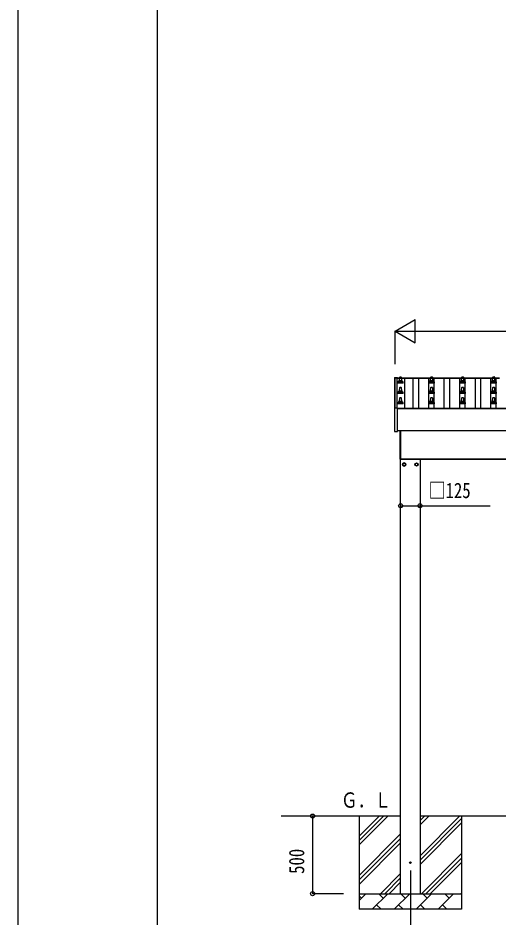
# Model space of a CAD drawing. Units: millimetres, scale not verified. Extents: x -12615 to 12615, y -8910 to 8910.
# Drawn here: x -12615 to -9521, y -5632 to 155 of the extents above; entities that cross this region are included whole.
import ezdxf
from ezdxf.enums import TextEntityAlignment as Align

# ---------------------------------------------------------------- set-up
doc = ezdxf.new("R2010")
doc.units = ezdxf.units.MM
doc.header["$LTSCALE"] = 40
for name, color, linetype in [('0-3_YKK_12', 2, 'Continuous'), ('0-4_YKK_13', 4, 'Continuous'), ('0-5_YKK_A1', 4, 'Continuous'), ('0-6_YKK_D', 6, 'Continuous'), ('0-7_YKK_ZWAK', 7, 'Continuous')]:
    doc.layers.add(name, color=color, linetype=linetype)
doc.styles.add('ＭＳ ゴシック', font='')
doc.styles.get('ＭＳ ゴシック').set_extended_font_data('MS Gothic')

msp = doc.modelspace()

# ---------------------------------------------------------------- linework, layer by layer
at = {"layer": '0-3_YKK_12'}
msp.add_line((-10086.5, -5332.18), (-10086.5, -5832.18), dxfattribs=at)
at = {"layer": '0-4_YKK_13'}
for p, q in [((-10188.31, -2159.79), (-10188.31, -2160.39)), ((-10188.31, -2160.39), (-10188.31, -2359.05)), ((-10187.31, -2159.28), (-10169.31, -2159.28)), ((-10168.31, -2160.65), (-10168.31, -2159.79)), ((-10168.31, -2160.65), (-10168.31, -2160.39)), ((-10168.25, -2195.62), (-10168.25, -2187.91)), ((-10131.75, -2195.62), (-10168.25, -2195.62)), ((-10167.87, -2187.12), (-10132.13, -2187.12)), ((-10167.49, -2186.94), (-10160.77, -2185.31)), ((-10160.38, -2185.12), (-10139.62, -2185.12)), ((-10160, -2184.34), (-10160, -2180.12)), ((-10159, -2180.12), (-10141, -2180.12)), ((-10156, -2180.12), (-10155.28, -2156.6)), ((-10154.28, -2155.62), (-10145.73, -2155.62)), ((-10144.73, -2156.6), (-10144, -2180.12)), ((-10140, -2184.34), (-10140, -2180.12)), ((-10132.52, -2186.94), (-10139.24, -2185.31)), ((-10131.75, -2195.62), (-10131.75, -2187.91)), ((-9968.25, -2195.62), (-9968.25, -2187.91)), ((-9931.75, -2195.62), (-9968.25, -2195.62)), ((-9967.87, -2187.12), (-9932.13, -2187.12)), ((-9967.49, -2186.94), (-9960.77, -2185.31)), ((-9960.38, -2185.12), (-9939.62, -2185.12)), ((-9960, -2184.34), (-9960, -2180.12)), ((-9959, -2180.12), (-9941, -2180.12)), ((-9956, -2180.12), (-9955.28, -2156.6)), ((-9954.28, -2155.62), (-9945.73, -2155.62)), ((-9944.73, -2156.6), (-9944, -2180.12)), ((-9940, -2184.34), (-9940, -2180.12)), ((-9932.52, -2186.94), (-9939.24, -2185.31)), ((-9931.75, -2195.62), (-9931.75, -2187.91)), ((-9768.25, -2195.62), (-9768.25, -2187.91)), ((-9731.75, -2195.62), (-9768.25, -2195.62)), ((-9767.87, -2187.12), (-9732.13, -2187.12)), ((-9767.49, -2186.94), (-9760.77, -2185.31)), ((-9760.38, -2185.12), (-9739.62, -2185.12)), ((-9760, -2184.34), (-9760, -2180.12)), ((-9759, -2180.12), (-9741, -2180.12)), ((-9756, -2180.12), (-9755.28, -2156.6)), ((-9754.28, -2155.62), (-9745.73, -2155.62)), ((-9744.73, -2156.6), (-9744, -2180.12)), ((-9740, -2184.34), (-9740, -2180.12)), ((-9732.52, -2186.94), (-9739.24, -2185.31)), ((-9731.75, -2195.62), (-9731.75, -2187.91)), ((-9568.25, -2195.62), (-9568.25, -2187.91)), ((-9531.75, -2195.62), (-9568.25, -2195.62)), ((-9567.87, -2187.12), (-9532.13, -2187.12)), ((-9567.49, -2186.94), (-9560.77, -2185.31)), ((-9560.38, -2185.12), (-9539.62, -2185.12)), ((-9560, -2184.34), (-9560, -2180.12)), ((-9559, -2180.12), (-9541, -2180.12)), ((-9556, -2180.12), (-9555.28, -2156.6)), ((-9554.28, -2155.62), (-9545.73, -2155.62)), ((-9544.73, -2156.6), (-9544, -2180.12)), ((-9540, -2184.34), (-9540, -2180.12)), ((-9532.52, -2186.94), (-9539.24, -2185.31)), ((-9531.75, -2195.62), (-9531.75, -2187.91)), ((-10168.25, -2262.29), (-10168.25, -2254.57)), ((-10167.87, -2253.79), (-10132.13, -2253.79)), ((-10167.49, -2253.6), (-10160.77, -2251.97)), ((-10160.38, -2251.79), (-10139.62, -2251.79)), ((-10160, -2251), (-10160, -2246.79)), ((-10159, -2246.79), (-10141, -2246.79)), ((-10156, -2246.79), (-10155.28, -2223.26)), ((-10154.28, -2222.29), (-10145.73, -2222.29)), ((-10144.73, -2223.26), (-10144, -2246.79)), ((-10140, -2251), (-10140, -2246.79)), ((-10132.52, -2253.6), (-10139.24, -2251.97)), ((-10131.75, -2262.29), (-10131.75, -2254.57)), ((-9968.25, -2262.29), (-9968.25, -2254.57)), ((-9967.87, -2253.79), (-9932.13, -2253.79)), ((-9967.49, -2253.6), (-9960.77, -2251.97)), ((-9960.38, -2251.79), (-9939.62, -2251.79)), ((-9960, -2251), (-9960, -2246.79)), ((-9959, -2246.79), (-9941, -2246.79)), ((-9956, -2246.79), (-9955.28, -2223.26)), ((-9954.28, -2222.29), (-9945.73, -2222.29)), ((-9944.73, -2223.26), (-9944, -2246.79)), ((-9940, -2251), (-9940, -2246.79)), ((-9932.52, -2253.6), (-9939.24, -2251.97)), ((-9931.75, -2262.29), (-9931.75, -2254.57)), ((-9768.25, -2262.29), (-9768.25, -2254.57)), ((-9767.87, -2253.79), (-9732.13, -2253.79)), ((-9767.49, -2253.6), (-9760.77, -2251.97)), ((-9760.38, -2251.79), (-9739.62, -2251.79)), ((-9760, -2251), (-9760, -2246.79)), ((-9759, -2246.79), (-9741, -2246.79)), ((-9756, -2246.79), (-9755.28, -2223.26)), ((-9754.28, -2222.29), (-9745.73, -2222.29)), ((-9744.73, -2223.26), (-9744, -2246.79)), ((-9740, -2251), (-9740, -2246.79)), ((-9732.52, -2253.6), (-9739.24, -2251.97)), ((-9731.75, -2262.29), (-9731.75, -2254.57)), ((-9568.25, -2262.29), (-9568.25, -2254.57)), ((-9567.87, -2253.79), (-9532.13, -2253.79)), ((-9567.49, -2253.6), (-9560.77, -2251.97)), ((-9560.38, -2251.79), (-9539.62, -2251.79)), ((-9560, -2251), (-9560, -2246.79)), ((-9559, -2246.79), (-9541, -2246.79)), ((-9556, -2246.79), (-9555.28, -2223.26)), ((-9554.28, -2222.29), (-9545.73, -2222.29)), ((-9544.73, -2223.26), (-9544, -2246.79)), ((-9540, -2251), (-9540, -2246.79)), ((-9532.52, -2253.6), (-9539.24, -2251.97)), ((-9531.75, -2262.29), (-9531.75, -2254.57)), ((-10131.75, -2262.29), (-10168.25, -2262.29)), ((-10160, -2317.67), (-10160, -2313.46)), ((-10159, -2313.46), (-10141, -2313.46)), ((-10156, -2313.46), (-10155.28, -2289.93)), ((-10154.28, -2288.96), (-10145.73, -2288.96)), ((-10144.73, -2289.93), (-10144, -2313.46)), ((-10140, -2317.67), (-10140, -2313.46)), ((-9931.75, -2262.29), (-9968.25, -2262.29)), ((-9960, -2317.67), (-9960, -2313.46)), ((-9959, -2313.46), (-9941, -2313.46)), ((-9956, -2313.46), (-9955.28, -2289.93)), ((-9954.28, -2288.96), (-9945.73, -2288.96)), ((-9944.73, -2289.93), (-9944, -2313.46)), ((-9940, -2317.67), (-9940, -2313.46)), ((-9731.75, -2262.29), (-9768.25, -2262.29)), ((-9760, -2317.67), (-9760, -2313.46)), ((-9759, -2313.46), (-9741, -2313.46)), ((-9756, -2313.46), (-9755.28, -2289.93)), ((-9754.28, -2288.96), (-9745.73, -2288.96)), ((-9744.73, -2289.93), (-9744, -2313.46)), ((-9740, -2317.67), (-9740, -2313.46)), ((-9531.75, -2262.29), (-9568.25, -2262.29)), ((-9560, -2317.67), (-9560, -2313.46)), ((-9559, -2313.46), (-9541, -2313.46)), ((-9556, -2313.46), (-9555.28, -2289.93)), ((-9554.28, -2288.96), (-9545.73, -2288.96)), ((-9544.73, -2289.93), (-9544, -2313.46)), ((-9540, -2317.67), (-9540, -2313.46)), ((-10188.31, -2357.67), (-10188.31, -2505.67)), ((-10187.31, -2357.17), (-10187.81, -2357.17)), ((-10169.31, -2357.17), (-10187.31, -2357.17)), ((-10168.81, -2357.17), (-10169.31, -2357.17)), ((-10168.31, -2505.67), (-10168.31, -2357.67)), ((-10168.25, -2328.96), (-10168.25, -2321.24)), ((-10131.75, -2328.96), (-10168.25, -2328.96)), ((-10167.87, -2320.46), (-10132.13, -2320.46)), ((-10167.49, -2320.27), (-10160.77, -2318.64)), ((-10160.38, -2318.46), (-10139.62, -2318.46)), ((-10132.52, -2320.27), (-10139.24, -2318.64)), ((-10131.75, -2328.96), (-10131.75, -2321.24)), ((-9968.25, -2328.96), (-9968.25, -2321.24)), ((-9931.75, -2328.96), (-9968.25, -2328.96)), ((-9967.87, -2320.46), (-9932.13, -2320.46)), ((-9967.49, -2320.27), (-9960.77, -2318.64)), ((-9960.38, -2318.46), (-9939.62, -2318.46)), ((-9932.52, -2320.27), (-9939.24, -2318.64)), ((-9931.75, -2328.96), (-9931.75, -2321.24)), ((-9768.25, -2328.96), (-9768.25, -2321.24)), ((-9731.75, -2328.96), (-9768.25, -2328.96)), ((-9767.87, -2320.46), (-9732.13, -2320.46)), ((-9767.49, -2320.27), (-9760.77, -2318.64)), ((-9760.38, -2318.46), (-9739.62, -2318.46)), ((-9732.52, -2320.27), (-9739.24, -2318.64)), ((-9731.75, -2328.96), (-9731.75, -2321.24)), ((-9568.25, -2328.96), (-9568.25, -2321.24)), ((-9531.75, -2328.96), (-9568.25, -2328.96)), ((-9567.87, -2320.46), (-9532.13, -2320.46)), ((-9567.49, -2320.27), (-9560.77, -2318.64)), ((-9560.38, -2318.46), (-9539.62, -2318.46)), ((-9532.52, -2320.27), (-9539.24, -2318.64)), ((-9531.75, -2328.96), (-9531.75, -2321.24)), ((-10187.81, -2506.17), (-10168.81, -2506.17)), ((-10152, -2503.55), (-10152, -2685.18)), ((-10152, -2685.18), (-10152, -2503.55)), ((-10150, -2685.18), (-10150, -2503.55)), ((-10150, -2503.55), (-10150, -2685.18)), ((-10150, -2685.18), (-10152, -2685.18)), ((-10150, -2685.18), (-10152, -2685.18)), ((-10117.91, -2718.93), (-10118.01, -2718.93)), ((-10117.91, -2719.43), (-10118.01, -2719.43)), ((-10055.1, -2718.93), (-10055, -2718.93)), ((-10055.1, -2719.43), (-10055, -2719.43))]:
    msp.add_line(p, q, dxfattribs=at)
for points in [[(-10188.31, -2159.79), (-10188.27, -2159.6), (-10188.19, -2159.48), (-10188.11, -2159.39), (-10188.02, -2159.34), (-10187.94, -2159.31), (-10187.89, -2159.3), (-10187.85, -2159.29), (-10187.81, -2159.29), (-10187.62, -2159.28), (-10187.44, -2159.28), (-10187.31, -2159.28)], [(-10169.31, -2159.28), (-10169.11, -2159.28), (-10168.94, -2159.28), (-10168.8, -2159.29), (-10168.73, -2159.3), (-10168.68, -2159.31), (-10168.58, -2159.35), (-10168.45, -2159.44), (-10168.36, -2159.57), (-10168.35, -2159.59)]]:
    msp.add_lwpolyline(points, dxfattribs=at)
for points in [[(-10126.5, -2709.37), (-10135, -2714.28), (-10135, -2724.09), (-10126.5, -2729), (-10118, -2724.09), (-10118, -2714.28)], [(-10046.5, -2709.37), (-10038, -2714.28), (-10038, -2724.09), (-10046.5, -2729), (-10055, -2724.09), (-10055, -2714.28)]]:
    msp.add_lwpolyline(points, close=True, dxfattribs=at)
for centre, radius in [((-10126.5, -2719.18), 10), ((-10126.5, -2719.18), 8.5), ((-10046.5, -2719.18), 10), ((-10046.5, -2719.18), 8.5), ((-10086.5, -5282.18), 4.5)]:
    msp.add_circle(centre, radius, dxfattribs=at)
for centre, radius, start, end in [((-10168.81, -2159.79), 0.499, 0.00068, 23.5008), ((-10167.25, -2187.91), 1, 103.62699, 180), ((-10161, -2184.34), 1, 283.62699, 0), ((-10155.92, -2180.76), 4.13, 90, 171.17633), ((-10159, -2181.12), 1, 90, 180), ((-10154.28, -2156.62), 1, 90, 178.60509), ((-10146.67, -2180.12), 4.83, 133.60282, 180), ((-10153.34, -2180.12), 4.83, 0, 46.39718), ((-10145.73, -2156.62), 1, 1.39491, 90), ((-10144.09, -2180.76), 4.13, 8.82367, 90), ((-10141, -2181.12), 1, 0, 90), ((-10139, -2184.34), 1, 180, 256.37301), ((-10132.75, -2187.91), 1, 0, 76.37301), ((-9967.25, -2187.91), 1, 103.62699, 180), ((-9961, -2184.34), 1, 283.62699, 0), ((-9955.92, -2180.76), 4.13, 90, 171.17633), ((-9959, -2181.12), 1, 90, 180), ((-9954.28, -2156.62), 1, 90, 178.60509), ((-9946.67, -2180.12), 4.83, 133.60282, 180), ((-9953.34, -2180.12), 4.83, 0, 46.39718), ((-9945.73, -2156.62), 1, 1.39491, 90), ((-9944.09, -2180.76), 4.13, 8.82367, 90), ((-9941, -2181.12), 1, 0, 90), ((-9939, -2184.34), 1, 180, 256.37301), ((-9932.75, -2187.91), 1, 0, 76.37301), ((-9767.25, -2187.91), 1, 103.62699, 180), ((-9761, -2184.34), 1, 283.62699, 0), ((-9755.92, -2180.76), 4.13, 90, 171.17633), ((-9759, -2181.12), 1, 90, 180), ((-9754.28, -2156.62), 1, 90, 178.60509), ((-9746.67, -2180.12), 4.83, 133.60282, 180), ((-9753.34, -2180.12), 4.83, 0, 46.39718), ((-9745.73, -2156.62), 1, 1.39491, 90), ((-9744.09, -2180.76), 4.13, 8.82367, 90), ((-9741, -2181.12), 1, 0, 90), ((-9739, -2184.34), 1, 180, 256.37301), ((-9732.75, -2187.91), 1, 0, 76.37301), ((-9567.25, -2187.91), 1, 103.62699, 180), ((-9561, -2184.34), 1, 283.62699, 0), ((-9555.92, -2180.76), 4.13, 90, 171.17633), ((-9559, -2181.12), 1, 90, 180), ((-9554.28, -2156.62), 1, 90, 178.60509), ((-9546.67, -2180.12), 4.83, 133.60282, 180), ((-9553.34, -2180.12), 4.83, 0, 46.39718), ((-9545.73, -2156.62), 1, 1.39491, 90), ((-9544.09, -2180.76), 4.13, 8.82367, 90), ((-9541, -2181.12), 1, 0, 90), ((-9539, -2184.34), 1, 180, 256.37301), ((-9532.75, -2187.91), 1, 0, 76.37301), ((-10167.25, -2254.57), 1, 103.62699, 180), ((-10161, -2251), 1, 283.62699, 0), ((-10155.92, -2247.42), 4.13, 90, 171.17633), ((-10159, -2247.79), 1, 90, 180), ((-10154.28, -2223.29), 1, 90, 178.60509), ((-10146.67, -2246.79), 4.83, 133.60282, 180), ((-10153.34, -2246.79), 4.83, 0, 46.39718), ((-10145.73, -2223.29), 1, 1.39491, 90), ((-10144.09, -2247.42), 4.13, 8.82367, 90), ((-10141, -2247.79), 1, 0, 90), ((-10139, -2251), 1, 180, 256.37301), ((-10132.75, -2254.57), 1, 0, 76.37301), ((-9967.25, -2254.57), 1, 103.62699, 180), ((-9961, -2251), 1, 283.62699, 0), ((-9955.92, -2247.42), 4.13, 90, 171.17633), ((-9959, -2247.79), 1, 90, 180), ((-9954.28, -2223.29), 1, 90, 178.60509), ((-9946.67, -2246.79), 4.83, 133.60282, 180), ((-9953.34, -2246.79), 4.83, 0, 46.39718), ((-9945.73, -2223.29), 1, 1.39491, 90), ((-9944.09, -2247.42), 4.13, 8.82367, 90), ((-9941, -2247.79), 1, 0, 90), ((-9939, -2251), 1, 180, 256.37301), ((-9932.75, -2254.57), 1, 0, 76.37301), ((-9767.25, -2254.57), 1, 103.62699, 180), ((-9761, -2251), 1, 283.62699, 0), ((-9755.92, -2247.42), 4.13, 90, 171.17633), ((-9759, -2247.79), 1, 90, 180), ((-9754.28, -2223.29), 1, 90, 178.60509), ((-9746.67, -2246.79), 4.83, 133.60282, 180), ((-9753.34, -2246.79), 4.83, 0, 46.39718), ((-9745.73, -2223.29), 1, 1.39491, 90), ((-9744.09, -2247.42), 4.13, 8.82367, 90), ((-9741, -2247.79), 1, 0, 90), ((-9739, -2251), 1, 180, 256.37301), ((-9732.75, -2254.57), 1, 0, 76.37301), ((-9567.25, -2254.57), 1, 103.62699, 180), ((-9561, -2251), 1, 283.62699, 0), ((-9555.92, -2247.42), 4.13, 90, 171.17633), ((-9559, -2247.79), 1, 90, 180), ((-9554.28, -2223.29), 1, 90, 178.60509), ((-9546.67, -2246.79), 4.83, 133.60282, 180), ((-9553.34, -2246.79), 4.83, 0, 46.39718), ((-9545.73, -2223.29), 1, 1.39491, 90), ((-9544.09, -2247.42), 4.13, 8.82367, 90), ((-9541, -2247.79), 1, 0, 90), ((-9539, -2251), 1, 180, 256.37301), ((-9532.75, -2254.57), 1, 0, 76.37301), ((-10155.92, -2314.09), 4.13, 90, 171.17633), ((-10159, -2314.46), 1, 90, 180), ((-10154.28, -2289.96), 1, 90, 178.60509), ((-10146.67, -2313.46), 4.83, 133.60282, 180), ((-10153.34, -2313.46), 4.83, 0, 46.39718), ((-10145.73, -2289.96), 1, 1.39491, 90), ((-10144.09, -2314.09), 4.13, 8.82367, 90), ((-10141, -2314.46), 1, 0, 90), ((-9955.92, -2314.09), 4.13, 90, 171.17633), ((-9959, -2314.46), 1, 90, 180), ((-9954.28, -2289.96), 1, 90, 178.60509), ((-9946.67, -2313.46), 4.83, 133.60282, 180), ((-9953.34, -2313.46), 4.83, 0, 46.39718), ((-9945.73, -2289.96), 1, 1.39491, 90), ((-9944.09, -2314.09), 4.13, 8.82367, 90), ((-9941, -2314.46), 1, 0, 90), ((-9755.92, -2314.09), 4.13, 90, 171.17633), ((-9759, -2314.46), 1, 90, 180), ((-9754.28, -2289.96), 1, 90, 178.60509), ((-9746.67, -2313.46), 4.83, 133.60282, 180), ((-9753.34, -2313.46), 4.83, 0, 46.39718), ((-9745.73, -2289.96), 1, 1.39491, 90), ((-9744.09, -2314.09), 4.13, 8.82367, 90), ((-9741, -2314.46), 1, 0, 90), ((-9555.92, -2314.09), 4.13, 90, 171.17633), ((-9559, -2314.46), 1, 90, 180), ((-9554.28, -2289.96), 1, 90, 178.60509), ((-9546.67, -2313.46), 4.83, 133.60282, 180), ((-9553.34, -2313.46), 4.83, 0, 46.39718), ((-9545.73, -2289.96), 1, 1.39491, 90), ((-9544.09, -2314.09), 4.13, 8.82367, 90), ((-9541, -2314.46), 1, 0, 90), ((-10187.81, -2357.67), 0.5, 90, 180), ((-10168.81, -2357.67), 0.5, 0, 90), ((-10167.25, -2321.24), 1, 103.62699, 180), ((-10161, -2317.67), 1, 283.62699, 0), ((-10139, -2317.67), 1, 180, 256.37301), ((-10132.75, -2321.24), 1, 0, 76.37301), ((-9967.25, -2321.24), 1, 103.62699, 180), ((-9961, -2317.67), 1, 283.62699, 0), ((-9939, -2317.67), 1, 180, 256.37301), ((-9932.75, -2321.24), 1, 0, 76.37301), ((-9767.25, -2321.24), 1, 103.62699, 180), ((-9761, -2317.67), 1, 283.62699, 0), ((-9739, -2317.67), 1, 180, 256.37301), ((-9732.75, -2321.24), 1, 0, 76.37301), ((-9567.25, -2321.24), 1, 103.62699, 180), ((-9561, -2317.67), 1, 283.62699, 0), ((-9539, -2317.67), 1, 180, 256.37301), ((-9532.75, -2321.24), 1, 0, 76.37301), ((-10187.81, -2505.67), 0.5, 180, 270), ((-10168.81, -2505.67), 0.5, 270, 0), ((-10126.5, -2719.18), 8.6, 171.25399, 188.74601), ((-10126.5, -2719.18), 8.6, 111.25399, 128.74601), ((-10126.5, -2719.18), 8.6, 51.25399, 68.74601), ((-10126.5, -2719.18), 8.6, 1.66581, 8.74601), ((-10126.5, -2719.18), 8.6, 351.25399, 358.33419), ((-10046.5, -2719.18), 8.6, 171.25399, 178.33419), ((-10046.5, -2719.18), 8.6, 181.66581, 188.74601), ((-10046.5, -2719.18), 8.6, 111.25399, 128.74601), ((-10046.5, -2719.18), 8.6, 51.25399, 68.74601), ((-10046.5, -2719.18), 8.6, 351.25399, 8.74601), ((-10126.5, -2719.18), 8.6, 231.25399, 248.74601), ((-10126.5, -2719.18), 8.6, 291.25399, 308.74601), ((-10046.5, -2719.18), 8.6, 231.25399, 248.74601), ((-10046.5, -2719.18), 8.6, 291.25399, 308.74601)]:
    msp.add_arc(centre, radius, start, end, dxfattribs=at)
at = {"layer": '0-5_YKK_A1'}
for p, q in [((-10185, -2161.2), (-10173, -2161.2)), ((-10185, -2357.17), (-10185, -2161.2)), ((-10173, -2160.65), (-9511, -2160.65)), ((-10173, -2160.65), (-10173, -2163.47)), ((-10173, -2161.2), (-10173, -2357.17)), ((-10173, -2163.47), (-9511, -2163.47)), ((-10123.5, -2163.47), (-10123.5, -2357.11)), ((-10067.5, -2357.11), (-10067.5, -2163.47)), ((-10032.5, -2357.11), (-10032.5, -2163.47)), ((-9967.5, -2357.11), (-9967.5, -2163.47)), ((-9932.5, -2357.11), (-9932.5, -2163.47)), ((-9867.5, -2357.11), (-9867.5, -2163.47)), ((-9832.5, -2357.11), (-9832.5, -2163.47)), ((-9767.5, -2357.11), (-9767.5, -2163.47)), ((-9732.5, -2357.11), (-9732.5, -2163.47)), ((-9667.5, -2357.11), (-9667.5, -2163.47)), ((-9632.5, -2357.11), (-9632.5, -2163.47)), ((-9567.5, -2357.11), (-9567.5, -2163.47)), ((-9532.5, -2357.11), (-9532.5, -2163.47)), ((-10173, -2357.11), (-5327, -2357.11)), ((-10168.31, -2358.67), (-5331.7, -2358.67)), ((-5331.7, -2503.55), (-10168.31, -2503.55)), ((-10150, -2682.18), (-5443.65, -2682.18)), ((-10150, -2685.18), (-5443.65, -2685.18)), ((-10149, -5482.18), (-10149, -2685.18)), ((-10024, -2685.18), (-10024, -5482.18)), ((-10149, -4982.18), (-10919, -4982.18)), ((-10416.5, -4982.18), (-10416.5, -5582.18)), ((-10416.5, -5167.23), (-10231.45, -4982.18)), ((-10416.5, -5138.95), (-10259.74, -4982.18)), ((-10416.5, -5110.67), (-10288.02, -4982.18)), ((-10024, -5237.28), (-9768.9, -4982.18)), ((-10024, -5039.29), (-9966.89, -4982.18)), ((-10024, -5011.01), (-9995.18, -4982.18)), ((-5476, -4982.18), (-10024, -4982.18)), ((-10024, -5265.57), (-9756.5, -4998.07)), ((-10024, -5293.85), (-9756.5, -5026.35)), ((-9756.5, -4982.18), (-9756.5, -5582.18)), ((-10416.5, -5365.22), (-10149, -5097.72)), ((-10416.5, -5393.51), (-10149, -5126.01)), ((-10416.5, -5421.79), (-10149, -5154.29)), ((-10014.35, -5482.18), (-9756.5, -5224.34)), ((-9986.06, -5482.18), (-9756.5, -5252.62)), ((-9957.78, -5482.18), (-9756.5, -5280.91)), ((-10278.9, -5482.18), (-10149, -5352.28)), ((-10250.62, -5482.18), (-10149, -5380.57)), ((-10222.33, -5482.18), (-10149, -5408.85)), ((-10416.5, -5482.18), (-9756.5, -5482.18)), ((-10416.5, -5525.08), (-10373.61, -5482.18)), ((-10402.16, -5510.74), (-10416.5, -5496.4)), ((-10332.19, -5582.18), (-10232.19, -5482.18)), ((-10260.74, -5510.74), (-10289.29, -5482.18)), ((-10190.77, -5582.18), (-10090.77, -5482.18)), ((-10119.32, -5510.74), (-10147.87, -5482.18)), ((-10049.35, -5582.18), (-9949.35, -5482.18)), ((-9977.9, -5510.74), (-10006.45, -5482.18)), ((-9907.92, -5582.18), (-9807.92, -5482.18)), ((-9836.48, -5510.74), (-9865.03, -5482.18)), ((-9759.79, -5482.18), (-9756.5, -5478.9)), ((-10303.63, -5553.63), (-10275.08, -5582.18)), ((-10162.21, -5553.63), (-10133.66, -5582.18)), ((-10020.79, -5553.63), (-9992.24, -5582.18)), ((-9879.37, -5553.63), (-9850.82, -5582.18)), ((-9756.5, -5582.18), (-10416.5, -5582.18))]:
    msp.add_line(p, q, dxfattribs=at)
at = {"layer": '0-6_YKK_D'}
for p, q in [((-10185, -1860.65), (-10055.1, -1785.65)), ((-10055.1, -1935.65), (-10055.1, -1785.65)), ((-10185, -2073.18), (-10185, -1859.65)), ((-10185, -1860.65), (-10055.1, -1935.65)), ((-10185, -1860.65), (-9925.19, -1860.65)), ((-10035, -1860.65), (-5465, -1860.65)), ((-10517.5, -4982.18), (-10717.5, -4982.18)), ((-10716.5, -4982.18), (-10716.5, -5482.18)), ((-10517.5, -5482.18), (-10717.5, -5482.18))]:
    msp.add_line(p, q, dxfattribs=at)
msp.add_lwpolyline([(-10149, -2985.18), (-10024, -2985.18), (-9573, -2985.18)], dxfattribs=at)
for centre in [(-10149, -2985.18), (-10024, -2985.18), (-10716.5, -4982.18), (-10716.5, -5482.18)]:
    msp.add_circle(centre, 12.75, dxfattribs=at)
at = {"layer": '0-7_YKK_ZWAK'}
msp.add_line((-11714.94, -7575), (-11714.94, 8325), dxfattribs=at)
msp.add_lwpolyline([(-12615, -8910), (12615, -8910), (12615, 8910), (-12615, 8910)], close=True, dxfattribs=at)

# ---------------------------------------------------------------- texts
at = {"layer": '0-5_YKK_A1', "style": 'ＭＳ ゴシック', "width": 0.8}
msp.add_text('Ｇ．Ｌ', height=98.97, dxfattribs=at).set_placement((-10533.84, -4958.46), align=Align.BOTTOM_LEFT)
at = {"layer": '0-6_YKK_D', "style": 'ＭＳ ゴシック', "width": 0.8}
msp.add_text('□125', height=98.97, dxfattribs=at).set_placement((-9967.4, -2965.18), align=Align.BOTTOM_LEFT)
msp.add_text('500', height=98.97, rotation=90, dxfattribs=at).set_placement((-10740.5, -5354.58), align=Align.BOTTOM_LEFT)

doc.saveas('drawing.dxf')
